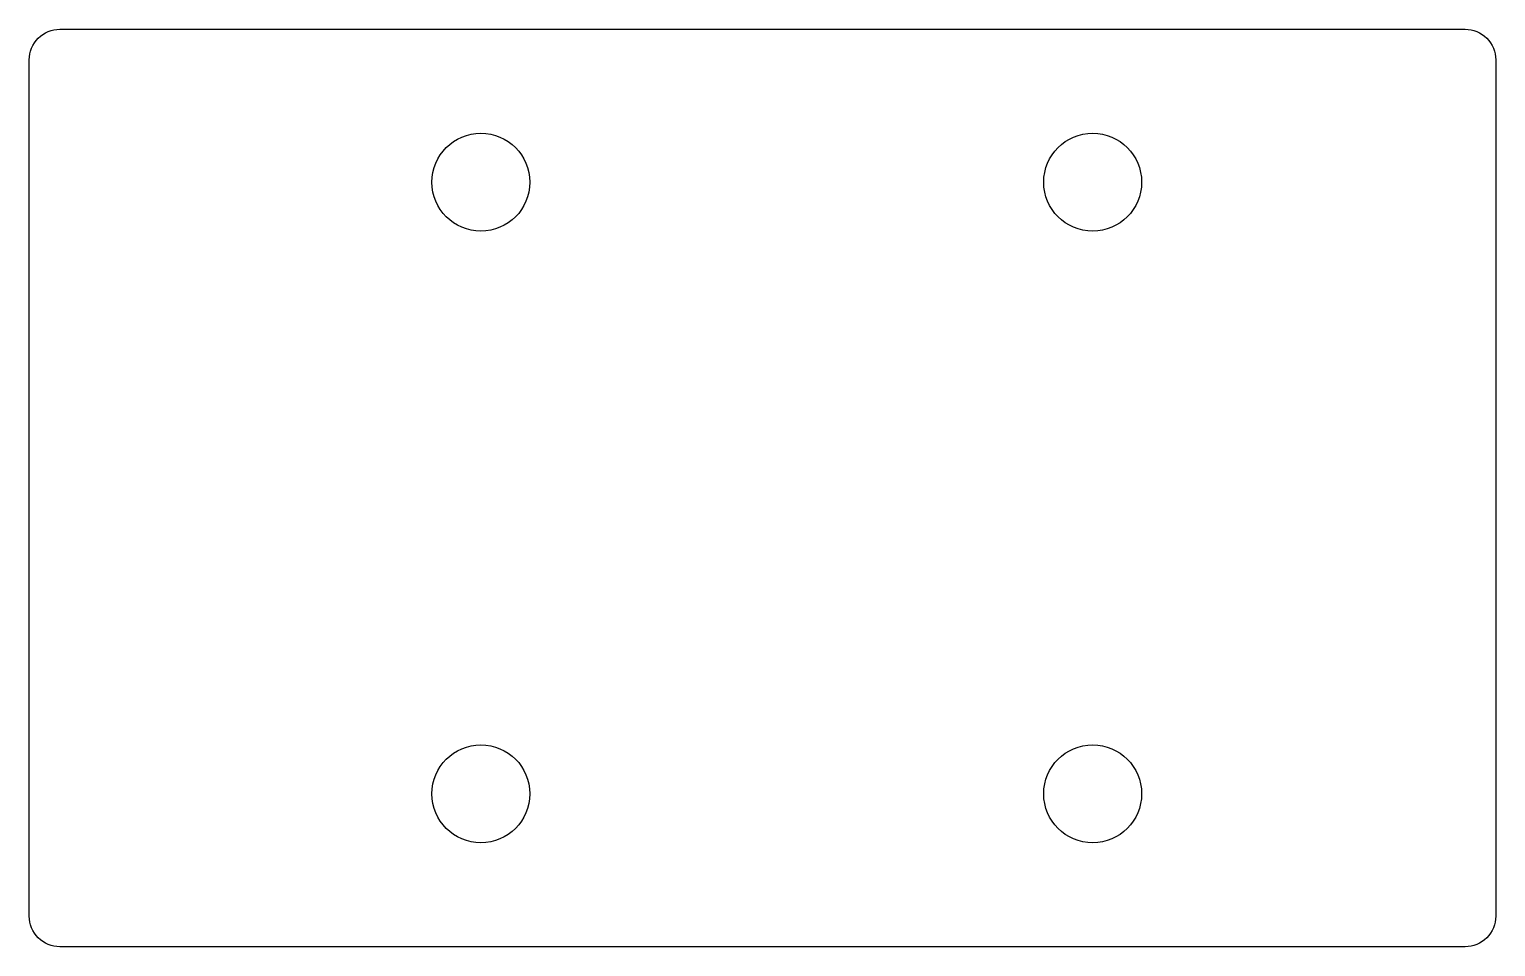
# Model space of a CAD drawing. Header units: millimetres. Extents: x -24.8 to 23.2, y -15 to 15.
import ezdxf

# ---------------------------------------------------------------- set-up
doc = ezdxf.new("R2010")
doc.units = ezdxf.units.MM
doc.layers.get('0').update_dxf_attribs({"linetype": 'CONTINUOUS'})

msp = doc.modelspace()

# ---------------------------------------------------------------- linework, layer by layer
msp.add_lwpolyline([(22.175, -15), (-23.763, -15, -0.414214), (-24.763, -14), (-24.763, 14, -0.414214), (-23.763, 15), (22.175, 15, -0.414214), (23.175, 14), (23.175, -14, -0.414214)], format="xyb", close=True)
for centre in [(-10, 10), (10, 10), (-10, -10), (10, -10)]:
    msp.add_circle(centre, 1.6)

doc.saveas('drawing.dxf')
